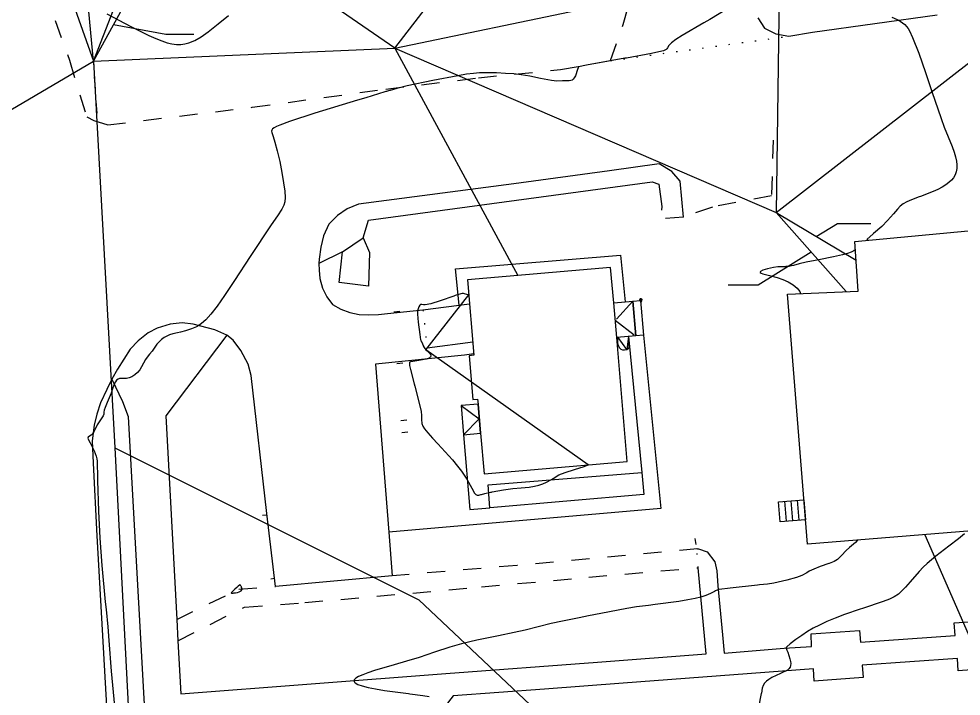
# Model space of a CAD drawing. Header units: metres. Extents: x 1233805 to 1234355, y 654698 to 655114.
# Drawn here: x 1233964 to 1234042.2, y 654774.2 to 654830.4 of the extents above; entities that cross this region are included whole.
import ezdxf

# ---------------------------------------------------------------- set-up
doc = ezdxf.new("R2010")
doc.units = ezdxf.units.M
for name, pattern in [('ИИDash_05_15', [2, 0.5, -1.5]), ('ИИDash_10_10', [2, 1, -1]), ('ИИDash_15_15', [3, 1.5, -1.5]), ('ИИDash_20_10', [3, 2, -1]), ('ИИDot', [1, 0, -1])]:
    doc.linetypes.add(name, pattern=pattern)
for name, color, linetype, lineweight in [('ИИ_ГОРИЗОНТАЛИ_ОСН', 32, 'Continuous', 25), ('ИИ_ДОРОГИ_АД', 7, 'Continuous', 25), ('ИИ_ЛЭП_ВН', 250, 'Continuous', 25), ('ИИ_ЛЭП_НН', 250, 'Continuous', 25), ('ИИ_ОГРАДЫ', 7, 'Continuous', 25), ('ИИ_СТРОЕНИЕ', 7, 'Continuous', 25), ('ИИ_ТЕПЛОТРАССА', 5, 'Continuous', 25), ('ИИ_УГОДЬЯ', 7, 'Continuous', 25)]:
    doc.layers.add(name, color=color, linetype=linetype, lineweight=lineweight)

msp = doc.modelspace()

# ---------------------------------------------------------------- linework, layer by layer
at = {"layer": 'ИИ_ГОРИЗОНТАЛИ_ОСН'}
for points, elevation in [([(1234022.886, 654831.306), (1234021.325, 654830.366), (1234020.831, 654830.079), (1234019.055, 654829.027), (1234018.522, 654828.682), (1234018.166, 654828.422), (1234017.941, 654828.203), (1234017.821, 654827.996), (1234017.78, 654827.914), (1234017.726, 654827.861), (1234017.493, 654827.762), (1234017.106, 654827.663), (1234016.503, 654827.537), (1234014.424, 654827.156), (1234014.293, 654827.133), (1234011.109, 654826.561), (1234010.435, 654826.429), (1234010.405, 654826.348), (1234010.363, 654826.205), (1234010.18, 654825.689), (1234010.086, 654825.513), (1234009.991, 654825.391), (1234009.902, 654825.324), (1234009.798, 654825.284), (1234009.675, 654825.269), (1234009.497, 654825.273), (1234009.323, 654825.278), (1234009.107, 654825.264), (1234008.651, 654825.245), (1234008.188, 654825.287), (1234007.295, 654825.463), (1234006.393, 654825.649), (1234005.686, 654825.766), (1234005.065, 654825.837), (1234004.38, 654825.887), (1234003.635, 654825.917), (1234002.828, 654825.926), (1234002.232, 654825.915), (1234001.729, 654825.88), (1234001.159, 654825.809), (1234000.426, 654825.69), (1233998.339, 654825.292), (1233996.219, 654824.845), (1233995.374, 654824.641), (1233994.822, 654824.475), (1233994.752, 654824.451), (1233994.495, 654824.389), (1233994.439, 654824.378), (1233994.382, 654824.36), (1233992.78, 654823.866), (1233992.089, 654823.658), (1233988.556, 654822.582), (1233986.445, 654821.895), (1233985.65, 654821.596), (1233985.378, 654821.473), (1233985.179, 654821.365), (1233985.053, 654821.271), (1233984.982, 654821.182), (1233984.963, 654821.095), (1233984.987, 654820.981), (1233985.094, 654820.645), (1233985.248, 654820.163), (1233985.445, 654819.466), (1233985.644, 654818.58), (1233985.824, 654817.657), (1233985.966, 654816.807), (1233986.059, 654816.115), (1233986.099, 654815.596), (1233986.083, 654815.232), (1233986, 654814.938), (1233985.827, 654814.62), (1233985.453, 654814.076), (1233984.934, 654813.329), (1233983.202, 654810.689), (1233981.903, 654808.694), (1233981.065, 654807.442), (1233980.45, 654806.575), (1233979.94, 654805.916), (1233979.521, 654805.449), (1233979.145, 654805.119), (1233978.944, 654804.977), (1233978.752, 654804.866), (1233978.313, 654804.687), (1233977.82, 654804.527), (1233977.419, 654804.419), (1233977.154, 654804.363), (1233976.781, 654804.28), (1233976.507, 654804.194), (1233976.275, 654804.09), (1233976.051, 654803.959), (1233975.843, 654803.807), (1233975.657, 654803.637), (1233975.462, 654803.412), (1233975.225, 654803.085), (1233975.049, 654802.838), (1233974.836, 654802.574), (1233974.638, 654802.328), (1233974.508, 654802.137), (1233974.347, 654801.833), (1233974.185, 654801.524), (1233974.035, 654801.295), (1233973.838, 654801.064), (1233973.614, 654800.862), (1233973.386, 654800.707), (1233973.167, 654800.611), (1233972.942, 654800.568), (1233972.652, 654800.57), (1233972.358, 654800.563), (1233972.23, 654800.514), (1233972.116, 654800.423), (1233972.013, 654800.291), (1233971.918, 654800.11), (1233971.745, 654799.631), (1233971.655, 654799.36), (1233971.337, 654798.588), (1233971.327, 654798.564), (1233971.16, 654798.171), (1233971.085, 654797.93), (1233971.065, 654797.77), (1233971.044, 654797.607), (1233970.989, 654797.466), (1233970.776, 654797.141), (1233970.495, 654796.716), (1233970.322, 654796.374), (1233970.186, 654796.101), (1233970.077, 654795.944), (1233969.993, 654795.866), (1233969.875, 654795.788), (1233969.762, 654795.707), (1233969.727, 654795.627), (1233969.767, 654795.483), (1233969.913, 654795.22), (1233970.064, 654794.96), (1233970.253, 654794.56), (1233970.42, 654794.118), (1233970.475, 654793.912), (1233970.492, 654793.72), (1233970.492, 654793.706), (1233970.494, 654793.675), (1233970.528, 654792.308), (1233970.531, 654792.106), (1233970.595, 654789.565), (1233970.708, 654787.334), (1233970.885, 654785.059), (1233971.173, 654782.042), (1233971.236, 654781.407), (1233971.37, 654779.976), (1233971.459, 654778.834), (1233971.459, 654778.833), (1233971.662, 654776.288), (1233972.163, 654771.054)], 2.5), ([(1233971.295, 654830.837), (1233973.304, 654829.765), (1233974.774, 654829.032), (1233975.363, 654828.767), (1233975.855, 654828.571), (1233976.293, 654828.428), (1233976.693, 654828.333), (1233977.071, 654828.284), (1233977.431, 654828.28), (1233977.778, 654828.321), (1233978.117, 654828.409), (1233978.593, 654828.611), (1233979.118, 654828.92), (1233979.707, 654829.342), (1233980.538, 654830.003), (1233981.39, 654830.682)], 2.5), ([(1234036.441, 654830.537), (1234036.88, 654830.343), (1234037.122, 654830.213), (1234037.329, 654830.077), (1234037.506, 654829.932), (1234037.66, 654829.775), (1234037.791, 654829.605), (1234037.911, 654829.408), (1234038.166, 654828.854), (1234038.669, 654827.561), (1234039.24, 654825.953), (1234039.771, 654824.369), (1234040.53, 654822.135), (1234040.797, 654821.419), (1234041.115, 654820.627), (1234041.439, 654819.818), (1234041.609, 654819.35), (1234041.725, 654818.963), (1234041.8, 654818.61), (1234041.834, 654818.286), (1234041.828, 654817.984), (1234041.781, 654817.706), (1234041.692, 654817.452), (1234041.561, 654817.222), (1234041.396, 654817.021), (1234041.183, 654816.824), (1234040.923, 654816.631), (1234040.615, 654816.442), (1234040.264, 654816.259), (1234039.862, 654816.075), (1234038.812, 654815.67), (1234038.705, 654815.631), (1234038.081, 654815.396), (1234037.685, 654815.221), (1234037.39, 654815.052), (1234037.141, 654814.856), (1234036.905, 654814.616), (1234036.58, 654814.234), (1234036.092, 654813.671), (1234035.603, 654813.191), (1234034.932, 654812.607), (1234034.865, 654812.551), (1234034.388, 654812.122), (1234034.365, 654812.075), (1234034.395, 654812.059), (1234034.446, 654812.06), (1234034.447, 654812.06), (1234034.48, 654812.061), (1234034.478, 654812.061), (1234034.458, 654812.049)], 3), ([(1234033.422, 654811.274), (1234033.277, 654811.163), (1234033.059, 654811.047), (1234032.757, 654810.936), (1234032.344, 654810.823), (1234031.605, 654810.66), (1234030.394, 654810.422), (1234029.329, 654810.212), (1234028.744, 654810.08), (1234028.268, 654809.95), (1234028.098, 654809.902), (1234027.882, 654809.863), (1234027.652, 654809.847), (1234027.578, 654809.846), (1234027.517, 654809.845), (1234027.5, 654809.844), (1234027.275, 654809.842), (1234027.243, 654809.845), (1234026.981, 654809.846), (1234026.608, 654809.791), (1234026.116, 654809.678), (1234025.743, 654809.558), (1234025.546, 654809.449), (1234025.513, 654809.4), (1234025.525, 654809.354), (1234025.596, 654809.304), (1234025.731, 654809.251), (1234026.28, 654809.11), (1234026.938, 654808.945), (1234027.403, 654808.795), (1234027.848, 654808.594), (1234028.247, 654808.344), (1234028.579, 654808.059), (1234028.706, 654807.913), (1234028.798, 654807.776), (1234028.857, 654807.612)], 3), ([(1234042.474, 654787.668), (1234041.985, 654787.265), (1234041.173, 654786.651), (1234040.098, 654785.834), (1234039.374, 654785.227), (1234039.037, 654784.908), (1234038.702, 654784.562), (1234037.958, 654783.703), (1234037.575, 654783.251), (1234037.308, 654782.967), (1234036.982, 654782.684), (1234036.633, 654782.456), (1234036.247, 654782.269), (1234035.713, 654782.07), (1234034.002, 654781.491), (1234033.814, 654781.43), (1234032.512, 654780.977), (1234031.74, 654780.68), (1234031.056, 654780.394), (1234030.446, 654780.114), (1234029.914, 654779.841), (1234029.437, 654779.565), (1234028.959, 654779.255), (1234028.483, 654778.915), (1234028.012, 654778.546), (1234027.721, 654778.293), (1234027.677, 654778.236), (1234027.674, 654778.195), (1234027.733, 654778.032), (1234027.802, 654777.855), (1234027.99, 654777.301), (1234028.038, 654777.088), (1234028.056, 654776.914), (1234028.042, 654776.752), (1234027.992, 654776.609), (1234027.906, 654776.484), (1234027.783, 654776.372), (1234027.631, 654776.279), (1234027.369, 654776.163), (1234027.194, 654776.088), (1234026.48, 654775.747), (1234026.221, 654775.593), (1234026.027, 654775.449), (1234025.871, 654775.285), (1234025.764, 654775.098), (1234025.69, 654774.864), (1234025.614, 654774.472), (1234025.606, 654774.429), (1234025.19, 654772.296)], 3.5), ([(1234033.602, 654787.154), (1234033.593, 654787.141), (1234033.425, 654786.957), (1234032.94, 654786.538), (1234032.658, 654786.305), (1234032.253, 654785.886), (1234031.933, 654785.56), (1234031.65, 654785.386), (1234031.24, 654785.229), (1234031.202, 654785.216), (1234030.486, 654784.959), (1234029.969, 654784.752), (1234029.589, 654784.569), (1234029.385, 654784.453), (1234028.96, 654784.223), (1234028.53, 654784.051), (1234027.721, 654783.825), (1234026.656, 654783.597), (1234026.116, 654783.509), (1234025.458, 654783.438), (1234025.295, 654783.422), (1234023.022, 654783.186), (1234022.109, 654783.073), (1234021.991, 654783.036), (1234021.806, 654782.939), (1234021.731, 654782.897), (1234021.386, 654782.722), (1234021.017, 654782.572), (1234020.594, 654782.436), (1234020.122, 654782.315), (1234019.513, 654782.191), (1234018.757, 654782.065), (1234016.812, 654781.805), (1234016.248, 654781.74), (1234015.247, 654781.617), (1234014.44, 654781.492), (1234012.304, 654781.078), (1234011.262, 654780.87), (1234010.492, 654780.72), (1234009.117, 654780.448), (1234008.167, 654780.238), (1234007.104, 654779.969), (1234006.024, 654779.694), (1234005.114, 654779.486), (1234003.814, 654779.224), (1234002.005, 654778.854), (1234000.718, 654778.544), (1233999.768, 654778.267), (1233998.497, 654777.85), (1233997.223, 654777.429), (1233996.169, 654777.105), (1233995.139, 654776.811), (1233993.504, 654776.333), (1233992.959, 654776.154), (1233992.53, 654775.992), (1233992.194, 654775.839), (1233991.963, 654775.699), (1233991.836, 654775.569), (1233991.811, 654775.508), (1233991.811, 654775.449), (1233991.842, 654775.384), (1233991.906, 654775.32), (1233992.133, 654775.191), (1233992.491, 654775.065), (1233992.98, 654774.939), (1233993.592, 654774.816), (1233994.336, 654774.692), (1233996.326, 654774.43), (1233996.445, 654774.416), (1233997.521, 654774.279), (1233998.055, 654774.179)], 3)]:
    msp.add_lwpolyline(points, dxfattribs=dict(at, elevation=elevation))
at = {"layer": 'ИИ_ГОРИЗОНТАЛИ_ОСН', "elevation": 3}
for points in [[(1234001.327, 654807.499), (1234001.176, 654807.525), (1234000.985, 654807.583), (1234000.888, 654807.613), (1234000.789, 654807.622), (1234000.67, 654807.602), (1234000.198, 654807.443), (1234000.084, 654807.402), (1233998.948, 654807.005), (1233998.174, 654806.768), (1233997.719, 654806.678), (1233997.564, 654806.674), (1233997.441, 654806.698), (1233997.439, 654806.699), (1233997.342, 654806.712), (1233997.264, 654806.649), (1233997.183, 654806.523), (1233997.126, 654806.36), (1233997.092, 654806.156), (1233997.082, 654805.912), (1233997.129, 654805.239), (1233997.268, 654804.232), (1233997.342, 654803.769), (1233997.344, 654803.757), (1233997.345, 654803.752), (1233997.381, 654803.649), (1233997.458, 654803.519), (1233997.499, 654803.452), (1233997.559, 654803.298), (1233997.561, 654803.288), (1233997.62, 654803.129), (1233997.765, 654802.957)], [(1234015.627, 654807.171), (1234015.62, 654807.171), (1234015.559, 654807.169), (1234015.525, 654807.151), (1234015.499, 654807.095), (1234015.501, 654807.028), (1234015.504, 654807.023)], [(1234015.591, 654806.896), (1234015.612, 654806.877), (1234015.642, 654806.901), (1234015.703, 654807.015), (1234015.728, 654807.111), (1234015.705, 654807.156), (1234015.631, 654807.17), (1234015.627, 654807.171)], [(1234013.736, 654803.974), (1234013.684, 654803.792), (1234013.68, 654803.539), (1234013.732, 654803.294), (1234013.829, 654803.108), (1234013.943, 654803.008), (1234014.09, 654802.953), (1234014.268, 654802.944), (1234014.45, 654802.983)], [(1234014.45, 654802.983), (1234014.543, 654803.03), (1234014.603, 654803.095), (1234014.636, 654803.183), (1234014.652, 654803.318), (1234014.65, 654803.668), (1234014.61, 654803.952), (1234014.576, 654804.046)], [(1233997.765, 654802.957), (1233997.876, 654802.857), (1233998.064, 654802.682), (1233998.165, 654802.553), (1233998.2, 654802.444), (1233998.168, 654802.354), (1233998.041, 654802.265), (1233997.81, 654802.183), (1233997.481, 654802.108), (1233997.018, 654802.034), (1233996.523, 654801.964), (1233996.487, 654801.959), (1233996.419, 654801.936), (1233996.404, 654801.862), (1233996.429, 654801.648), (1233996.5, 654801.314), (1233996.815, 654800.123), (1233996.867, 654799.933), (1233997.203, 654798.644), (1233997.373, 654797.83), (1233997.411, 654797.498), (1233997.421, 654797.157), (1233997.445, 654796.823), (1233997.521, 654796.62), (1233997.672, 654796.381), (1233997.926, 654796.062), (1233998.32, 654795.618), (1233998.766, 654795.137), (1233999.974, 654793.808), (1234000.398, 654793.305), (1234000.736, 654792.872), (1234001.175, 654792.218), (1234001.577, 654791.481), (1234001.812, 654791.062), (1234001.922, 654790.945), (1234002.041, 654790.888), (1234002.17, 654790.885), (1234002.346, 654790.937), (1234002.392, 654790.953), (1234002.656, 654791.028), (1234003.129, 654791.129), (1234003.229, 654791.149), (1234003.277, 654791.159), (1234004.226, 654791.339), (1234004.98, 654791.444), (1234005.688, 654791.501), (1234006.35, 654791.554), (1234006.802, 654791.622), (1234007.136, 654791.706), (1234007.467, 654791.824), (1234007.798, 654791.974), (1234008.134, 654792.161), (1234008.328, 654792.282), (1234008.819, 654792.566), (1234009.333, 654792.78), (1234010.107, 654793.023), (1234010.917, 654793.277), (1234011.23, 654793.404)], [(1233982.284, 654782.863), (1233982.44, 654782.959), (1233982.526, 654783.082), (1233982.527, 654783.151), (1233982.485, 654783.235), (1233982.463, 654783.273), (1233982.438, 654783.322), (1233982.389, 654783.408), (1233982.348, 654783.436), (1233982.298, 654783.415), (1233982.204, 654783.329), (1233982.093, 654783.224), (1233981.929, 654783.078), (1233981.645, 654782.811), (1233981.627, 654782.774), (1233981.642, 654782.756), (1233981.789, 654782.766), (1233981.833, 654782.773), (1233981.91, 654782.783), (1233981.984, 654782.793), (1233982.14, 654782.82), (1233982.284, 654782.863)]]:
    msp.add_lwpolyline(points, close=True, dxfattribs=at)
at = {"layer": 'ИИ_ДОРОГИ_АД', "linetype": 'ИИDash_15_15'}
for points in [[(1233966.002, 654833.093), (1233968.19, 654826.985), (1233969.634, 654822.267), (1233970.21, 654821.971), (1233971.37, 654821.609), (1233983.364, 654823.071), (1233994.445, 654824.587), (1234002.148, 654825.517), (1234008.939, 654826.196), (1234013.097, 654826.94), (1234014.156, 654829.95), (1234015.401, 654834.283)], [(1234026.589, 654820.334), (1234026.456, 654815.722), (1234021.565, 654814.792), (1234019.151, 654813.965), (1234017.397, 654813.812)], [(1234020.316, 654786.444), (1234005.358, 654785.054), (1233994.986, 654784.199)], [(1233977.198, 654778.809), (1233982.719, 654781.603), (1233987.733, 654781.976), (1234002.385, 654783.273), (1234011.303, 654784.089), (1234020.367, 654784.861)], [(1233977.097, 654780.583), (1233982.248, 654783.077), (1233985.298, 654783.309)]]:
    msp.add_lwpolyline(points, dxfattribs=at)
at = {"layer": 'ИИ_ДОРОГИ_АД'}
for points in [[(1234025.321, 654830.484), (1234025.881, 654829.634), (1234026.809, 654829.151), (1234027.901, 654828.967), (1234029.847, 654829.304), (1234040.191, 654830.739)], [(1234019.151, 654813.965), (1234018.885, 654816.944), (1234018.193, 654817.741), (1234017.144, 654818.381), (1234013.014, 654817.788), (1234005.069, 654816.719), (1233992.18, 654815.025), (1233991.255, 654814.655), (1233990.443, 654814.086), (1233989.723, 654813.372), (1233989.267, 654812.417), (1233989.065, 654811.472), (1233988.914, 654810.46), (1233988.898, 654810.096), (1233988.914, 654809.562), (1233988.97, 654808.852), (1233989.183, 654808.073), (1233989.558, 654807.347), (1233990.033, 654806.715), (1233990.729, 654806.333), (1233991.451, 654806.031), (1233992.228, 654805.88), (1233993.016, 654805.853), (1233993.83, 654805.875), (1233994.59, 654805.957), (1233997.533, 654806.252), (1234001.391, 654806.76)], [(1233992.58, 654812.251), (1233993.012, 654813.7), (1234016.541, 654816.879), (1234017.116, 654816.688), (1234017.342, 654814.839), (1234017.326, 654814.536)], [(1233990.85, 654811.09), (1233988.898, 654810.096)], [(1234000.541, 654806.648), (1234000.244, 654809.664), (1234013.935, 654810.812), (1234014.313, 654806.92)], [(1234001.748, 654802.605), (1234000.983, 654802.516), (1233993.587, 654801.745), (1233994.697, 654787.822), (1233994.986, 654784.199), (1233985.298, 654783.309), (1233984.585, 654789.365), (1233983.276, 654800.829), (1233983.042, 654801.747), (1233982.407, 654802.883), (1233981.789, 654803.736), (1233981.255, 654804.165), (1233980.267, 654804.607), (1233978.477, 654805.088), (1233977.552, 654805.194), (1233976.547, 654805.089), (1233975.49, 654804.743), (1233974.724, 654804.355), (1233973.897, 654803.706), (1233973.227, 654803.015), (1233972.178, 654801.347), (1233971.717, 654800.512), (1233971.295, 654799.654), (1233970.787, 654798.545), (1233970.471, 654797.596), (1233970.239, 654796.69), (1233970.07, 654795.391), (1233970.165, 654793.556), (1233970.467, 654787.523), (1233971.303, 654772.887)], [(1233981.255, 654804.165), (1233976.201, 654797.474), (1233977.097, 654780.583), (1233977.198, 654778.809), (1233977.443, 654774.406), (1233988.26, 654775.245), (1233999.428, 654776.096), (1234012.021, 654777.044), (1234021.026, 654777.722), (1234020.367, 654784.861)], [(1234015.827, 654804.155), (1234017.273, 654789.783), (1233994.697, 654787.822)], [(1234014.592, 654804.048), (1234015.688, 654792.762)], [(1233997.869, 654803.123), (1234001.662, 654803.6)], [(1233971.717, 654800.512), (1233972.601, 654798.647), (1233973.084, 654797.403), (1233973.524, 654789.402), (1233974.788, 654766.58), (1233975.441, 654755.306), (1233976.262, 654741.157), (1233976.908, 654729.643), (1233977.915, 654712.174), (1233978.349, 654704.684), (1233978.54, 654701.144)], [(1234000.904, 654795.903), (1234001.433, 654789.697), (1234003.089, 654789.837)], [(1233984.209, 654789.217), (1233984.599, 654789.25)], [(1234020.316, 654786.444), (1234020.388, 654786.429), (1234021.121, 654786.184), (1234021.742, 654785.37), (1234021.915, 654784.616), (1234022.001, 654783.369), (1234022.389, 654779.292), (1234022.526, 654777.786), (1234027.499, 654778.201), (1234029.787, 654778.344), (1234029.756, 654779.381), (1234033.756, 654779.669), (1234033.834, 654778.694), (1234041.689, 654779.253), (1234041.626, 654780.296), (1234045.75, 654780.563)], [(1233984.911, 654783.952), (1233985.218, 654783.995)], [(1234045.987, 654776.631), (1234041.943, 654776.31), (1234041.879, 654777.332), (1234033.989, 654776.772), (1234034.056, 654775.758), (1234030.002, 654775.467), (1234029.938, 654776.478), (1234014.145, 654775.287), (1234007.612, 654774.801), (1234000.044, 654774.248), (1233995.948, 654768.969)]]:
    msp.add_lwpolyline(points, dxfattribs=at)
at = {"layer": 'ИИ_ДОРОГИ_АД', "linetype": 'ИИDot'}
for points in [[(1234013.097, 654826.94), (1234027.901, 654828.967)], [(1233997.533, 654806.252), (1233997.869, 654803.123)], [(1234020.367, 654784.861), (1234020.245, 654786.459), (1234020.316, 654786.444)]]:
    msp.add_lwpolyline(points, dxfattribs=at)
at = {"layer": 'ИИ_ДОРОГИ_АД'}
msp.add_lwpolyline([(1234003.089, 654789.837), (1234002.953, 654791.756), (1234015.688, 654792.762), (1234015.85, 654790.955)], close=True, dxfattribs=at)
at = {"layer": 'ИИ_ЛЭП_ВН'}
msp.add_lwpolyline([(1233958.083, 654861.007), (1233970.192, 654826.909), (1233971.971, 654794.822), (1233974.531, 654745.11), (1233976.816, 654705.267), (1233977.1, 654701.12)], dxfattribs=at)
at = {"layer": 'ИИ_ЛЭП_ВН', "linetype": 'ИИDash_10_10'}
msp.add_lwpolyline([(1233970.495, 654822.594), (1233970.192, 654826.909)], dxfattribs=at)
at = {"layer": 'ИИ_ЛЭП_НН'}
for points in [[(1233970.192, 654826.909), (1233965.996, 654871.74)], [(1233995.192, 654827.967), (1234009.513, 654846.532)], [(1233970.192, 654826.909), (1233975.816, 654841.333)], [(1233995.192, 654827.967), (1233975.816, 654841.333)], [(1233970.192, 654826.909), (1233995.192, 654827.967), (1234027.123, 654834.629), (1234060.293, 654840.339), (1234091.863, 654838.846), (1234124.425, 654838.815)], [(1234026.835, 654814.337), (1234060.293, 654840.339)], [(1234027.123, 654834.629), (1234026.835, 654814.337)], [(1233970.192, 654826.909), (1233973.506, 654832.967)], [(1233971.849, 654829.938), (1233976.195, 654829.145), (1233978.506, 654829.145)], [(1233995.192, 654827.967), (1234026.835, 654814.337), (1234033.477, 654810.383)], [(1233995.192, 654827.967), (1234005.409, 654809.11)], [(1233937.683, 654807.794), (1233970.192, 654826.909)], [(1234026.835, 654814.337), (1234032.651, 654807.779)], [(1234030.156, 654812.36), (1234031.921, 654813.437), (1234034.711, 654813.437)], [(1234029.743, 654811.058), (1234025.354, 654808.302), (1234022.858, 654808.302)], [(1233971.971, 654794.822), (1233997.198, 654782.193), (1234032.639, 654748.781)], [(1234039.19, 654787.606), (1234046.84, 654770.104)]]:
    msp.add_lwpolyline(points, dxfattribs=at)
at = {"layer": 'ИИ_ОГРАДЫ'}
for points in [[(1233995.129, 654806.089), (1233995.626, 654806.144)], [(1233995.367, 654801.824), (1233995.864, 654801.879)], [(1233995.694, 654797.089), (1233996.191, 654797.144)], [(1233995.787, 654796.087), (1233996.284, 654796.142)]]:
    msp.add_lwpolyline(points, dxfattribs=at)
at = {"layer": 'ИИ_СТРОЕНИЕ'}
for points in [[(1234033.38, 654811.948), (1234059.809, 654814.43), (1234060.865, 654801.347), (1234061.26, 654796.453), (1234061.826, 654789.437), (1234029.448, 654786.818), (1234027.777, 654807.565), (1234033.635, 654807.822), (1234033.38, 654811.948)], [(1234001.22, 654808.748), (1234001.757, 654802.494), (1234001.364, 654802.46), (1234001.679, 654798.818), (1234002.07, 654798.851), (1234002.106, 654798.437), (1234002.313, 654796.025), (1234002.603, 654792.659), (1234014.491, 654793.685), (1234013.608, 654803.963), (1234013.361, 654806.838), (1234013.108, 654809.774), (1234001.22, 654808.748)], [(1234015.185, 654804.099), (1234014.937, 654806.974), (1234015.579, 654807.029), (1234015.827, 654804.155), (1234015.185, 654804.099)], [(1234014.937, 654806.974), (1234015.185, 654804.099), (1234013.608, 654803.963), (1234013.361, 654806.838), (1234014.937, 654806.974)], [(1234000.695, 654798.315), (1234000.904, 654795.903), (1234002.313, 654796.025), (1234002.106, 654798.437), (1234000.695, 654798.315)], [(1234027.039, 654790.344), (1234028.095, 654790.429), (1234029.15, 654790.514), (1234029.284, 654788.852), (1234028.229, 654788.767), (1234027.174, 654788.682), (1234027.039, 654790.344)]]:
    msp.add_lwpolyline(points, close=True, dxfattribs=at)
at = {"layer": 'ИИ_СТРОЕНИЕ', "linetype": 'ИИDash_20_10'}
for points in [[(1234014.937, 654806.974), (1234013.484, 654805.4), (1234015.185, 654804.099)], [(1234000.695, 654798.315), (1234002.21, 654797.231), (1234000.904, 654795.903)]]:
    msp.add_lwpolyline(points, dxfattribs=at)
at = {"layer": 'ИИ_СТРОЕНИЕ'}
for points in [[(1234027.701, 654788.724), (1234027.567, 654790.386)], [(1234028.229, 654788.767), (1234028.095, 654790.429)], [(1234028.756, 654788.809), (1234028.622, 654790.472)]]:
    msp.add_lwpolyline(points, dxfattribs=at)
at = {"layer": 'ИИ_ТЕПЛОТРАССА', "color": 7}
msp.add_lwpolyline([(1233990.85, 654811.09), (1233992.58, 654812.251), (1233993.101, 654811.019), (1233993.006, 654808.223), (1233990.589, 654808.531)], close=True, dxfattribs=at)
at = {"layer": 'ИИ_УГОДЬЯ', "linetype": 'ИИDash_05_15'}
msp.add_lwpolyline([(1234020.088, 654787.297), (1234020.245, 654786.459)], dxfattribs=at)

doc.saveas('drawing.dxf')
